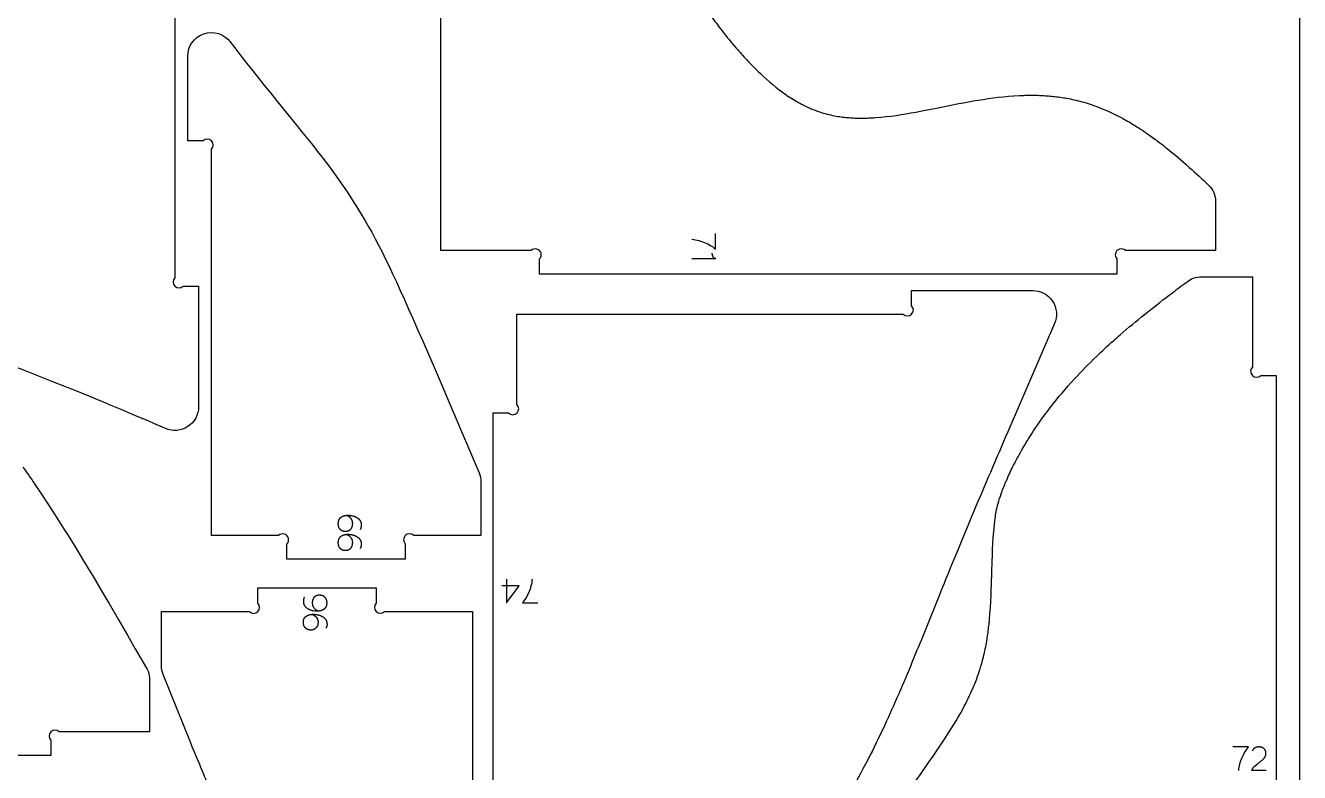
# Model space of a CAD drawing. Header units: millimetres. Extents: x 129 to 4060, y -1224 to 1216.
# Drawn here: x 2059 to 2704, y 281 to 659 of the extents above; entities that cross this region are included whole.
import ezdxf

# ---------------------------------------------------------------- set-up
doc = ezdxf.new("R2010")
doc.units = ezdxf.units.MM
for name, color, linetype, true_color in [('cnc kesim', 30, 'Continuous', 0xff7300), ('Layer 01', 18, 'Continuous', 0x000000), ('çizim', 5, 'Continuous', 0x0500ff)]:
    doc.layers.add(name, color=color, linetype=linetype, true_color=true_color)

msp = doc.modelspace()

# ---------------------------------------------------------------- linework, layer by layer
at = {"layer": 'cnc kesim'}
for points in [[(2406.12, 664.24, 0.010131), (2411.8, 656.56, 0.012792), (2418.96, 647.78, 0.010476), (2424.33, 641.79, 0.014969), (2431.2, 634.86, 0.0376), (2444.09, 624.26), (2444.69, 623.85, 0.027436), (2451.47, 619.72, 0.023157), (2456.7, 617.2, 0.020229), (2461.15, 615.52, 0.017775), (2465.1, 614.35, 0.015502), (2468.72, 613.54, 0.013553), (2472.1, 612.98, 0.011817), (2475.29, 612.63, 0.010294), (2478.34, 612.42, 0.008972), (2481.28, 612.33, 0.007835), (2484.13, 612.35, 0.006857), (2486.9, 612.44, 0.006018), (2489.61, 612.6), (2492.27, 612.82), (2494.88, 613.09), (2497.46, 613.4), (2500, 613.74), (2502.51, 614.12), (2505.01, 614.52), (2507.48, 614.94), (2509.93, 615.38), (2512.37, 615.83), (2514.8, 616.3), (2519.64, 617.26), (2526.88, 618.72), (2531.72, 619.68), (2534.16, 620.14), (2536.62, 620.59), (2539.09, 621.02), (2541.57, 621.44), (2544.08, 621.84), (2546.61, 622.21), (2549.16, 622.56), (2551.75, 622.88), (2554.37, 623.17), (2557.02, 623.42), (2559.73, 623.63), (2562.48, 623.79, -0.010222), (2565.29, 623.89, -0.005852), (2568.16, 623.94, -0.006407), (2571.11, 623.91, -0.007018), (2574.14, 623.8, -0.007675), (2577.28, 623.59, -0.00839), (2580.53, 623.28, -0.009151), (2583.92, 622.83, -0.009957), (2587.46, 622.21, -0.010793), (2591.21, 621.41, -0.011641), (2595.18, 620.36, -0.012489), (2599.44, 619.02, -0.01325), (2604.06, 617.29, -0.013946), (2609.12, 615.09, -0.014534), (2614.74, 612.24), (2614.95, 612.12, -0.015067), (2621.1, 608.54, -0.015168), (2628.48, 603.64, -0.008829), (2633.67, 599.81, -0.005519), (2637.35, 596.93, -0.014318), (2648.42, 587.54), (2648.61, 587.38, -0.008901), (2658.34, 578.37, -0.20565), (2661.95, 570.03), (2661.95, 545.2), (2616.19, 545.2, 1), (2611.95, 540.96), (2611.95, 533.2), (2319.31, 533.2), (2319.31, 540.96, 1), (2315.07, 545.2), (2269.31, 545.2), (2269.31, 740.96, 1)], [(2134.5, 727.17), (2134.5, 531.41, 1), (2138.74, 527.17), (2146.5, 527.17), (2146.5, 466.06, -0.541438), (2129.66, 455.07), (2128.23, 455.7), (2124.15, 457.48), (2121.24, 458.74), (2114.25, 461.73), (2107.26, 464.67), (2100.55, 467.46), (2100.29, 467.57), (2093.34, 470.42), (2086.41, 473.23), (2079.51, 475.99), (2072.65, 478.72), (2065.83, 481.41), (2059.05, 484.06), (2050.76, 487.28)], [(2507.29, 272.71, 0.003162), (2514.45, 282.82), (2516.28, 285.44, 0.006815), (2524.6, 297.7, 0.019827), (2533.62, 312.57, 0.026801), (2539.24, 324.14, 0.018063), (2541.75, 330.73, 0.013719), (2543.38, 335.92, 0.011272), (2544.54, 340.4, 0.009518), (2545.41, 344.44, 0.008073), (2546.08, 348.17, 0.006842), (2546.6, 351.68, 0.00579), (2547.01, 355.03, 0.004886), (2547.33, 358.26), (2547.59, 361.39), (2547.8, 364.45), (2547.97, 367.45), (2548.1, 370.41), (2548.22, 373.33), (2548.31, 376.23), (2548.48, 382.02), (2548.67, 387.82), (2548.78, 390.75), (2548.91, 393.72), (2549.07, 396.72), (2549.27, 399.77), (2549.51, 402.87), (2549.8, 406.04, -0.011135), (2550.17, 409.31, -0.015617), (2550.75, 412.9, -0.018539), (2551.72, 417.04, -0.018915), (2553.28, 422.03, -0.016657), (2555.66, 428.13), (2555.87, 428.6, -0.014957), (2559.03, 435.4, -0.01456), (2563.57, 443.9, -0.015895), (2569.69, 453.84, -0.018054), (2577.97, 465.45), (2578.11, 465.62, -0.022416), (2590.38, 480.16, -0.015284), (2601.49, 491.52, -0.009414), (2610.18, 499.56, -0.003037), (2613.63, 502.59, -0.00988), (2625.94, 512.86, -0.006262), (2638.38, 522.58, -0.00223), (2646.35, 528.61), (2647.67, 529.59, -0.159896), (2654.73, 531.97), (2680.55, 531.97), (2680.55, 486.21, 1), (2684.79, 481.97), (2692.55, 481.97), (2692.55, 189.8)], [(2295.87, 204.46), (2295.87, 462.95), (2303.63, 462.95, 1), (2307.87, 467.2), (2307.87, 512.95), (2503.63, 512.95, 1), (2507.87, 517.2), (2507.87, 524.95), (2569.28, 524.95, -0.252298), (2579.32, 519.54, -0.252752), (2580.31, 508.19), (2557.65, 455.81, 0.000899), (2549.16, 436.09), (2547.77, 432.83, 0.003072), (2531.21, 393.5), (2528.26, 386.32, 0.001928), (2521.92, 370.72), (2514.67, 352.75, -0.001561), (2509.22, 339.37), (2508.04, 336.5, -0.004361), (2501.34, 320.65, -0.006856), (2494.04, 304.38, -0.010098), (2485.63, 287.21, -0.014311), (2475.59, 269.02, -0.006063)], [(2057.47, 435.49, -0.004374), (2060.42, 431.34, -0.003131), (2063.42, 426.96), (2064.07, 426.01), (2066.54, 422.32), (2069.79, 417.4), (2073.18, 412.18), (2076.7, 406.65), (2078.44, 403.9), (2080.38, 400.79), (2084.22, 394.6), (2088.21, 388.06), (2092.36, 381.17), (2092.83, 380.38), (2096.67, 373.93), (2100.03, 368.24), (2101.13, 366.37), (2105.73, 358.51), (2110.45, 350.38), (2114.42, 343.5), (2120.14, 333.57), (2120.38, 333.15, -0.132101), (2121.62, 328.7), (2121.61, 301.32), (2075.86, 301.32, 1), (2071.61, 297.08), (2071.61, 289.32), (1857.49, 289.32)]]:
    msp.add_lwpolyline(points, format="xyb", dxfattribs=at)
for points in [[(2153.01, 596.59, 1), (2148.77, 600.83), (2141.01, 600.83), (2141.01, 643.66, -0.321931), (2149.19, 655.05, -0.322621), (2162.58, 650.91), (2164.86, 647.91), (2167.89, 643.97), (2170.41, 640.72), (2170.92, 640.07), (2173.94, 636.22), (2176.95, 632.44), (2179.93, 628.72), (2182.87, 625.07), (2186, 621.22), (2196.82, 607.98), (2199.4, 604.79), (2201.91, 601.67), (2204.33, 598.63), (2206.68, 595.64), (2208.96, 592.7), (2211.17, 589.79), (2213.33, 586.9), (2215.43, 584.03), (2217.48, 581.17), (2219.48, 578.31), (2221.44, 575.44), (2223.36, 572.56), (2225.24, 569.65), (2227.09, 566.71), (2228.08, 565.1), (2228.9, 563.73), (2230.7, 560.71), (2232.47, 557.63), (2234.23, 554.48), (2235.98, 551.25), (2237.72, 547.93), (2239.47, 544.5), (2241.24, 540.95), (2243.03, 537.25), (2244.86, 533.39), (2246.75, 529.32), (2248.72, 525.03), (2250.79, 520.46), (2252.96, 515.6), (2255.26, 510.41), (2257.69, 504.9), (2260.26, 499.02), (2262.97, 492.77), (2265.83, 486.13), (2268.85, 479.1), (2275.34, 463.9), (2288.63, 432.63, -0.100219), (2289.53, 428.23), (2289.53, 400.83), (2255.52, 400.83, 1), (2251.27, 396.59), (2251.27, 388.83), (2191.27, 388.83), (2191.27, 396.59, 1), (2187.03, 400.83), (2153.01, 400.83)], [(2172.28, 362.29, 1), (2176.53, 366.54), (2176.53, 374.29), (2236.53, 374.29), (2236.53, 366.54, 1), (2240.77, 362.29), (2285.4, 362.29), (2285.4, 112.29, -0.675939), (2264.73, 103.99, -0.001602), (2256.61, 112.52, -0.002609), (2247.35, 122.4, -0.002926), (2239.66, 130.8, -0.004318), (2229.8, 141.91, -0.012733), (2214.02, 160.94, -0.032301), (2188.52, 198.03, -0.024833), (2167.72, 237.61, -0.006825), (2157.71, 259.72, -0.004169), (2147.7, 283.23, -0.002509), (2142.69, 295.37), (2128.52, 330.46, -0.095591), (2127.66, 334.93), (2127.66, 362.29)]]:
    msp.add_lwpolyline(points, format="xyb", close=True, dxfattribs=at)
at = {"layer": 'Layer 01'}
msp.add_lwpolyline([(1484.46, 1215.6), (2704.46, 1215.6), (2704.46, -1224.4), (1484.46, -1224.4)], close=True, dxfattribs=at)
at = {"layer": 'çizim'}
msp.add_line((2308.93, 375.29), (2300.22, 375.29), dxfattribs=at)
for points in [[(2396.55, 550.92, -0.024846), (2400.01, 550.31), (2401.6, 549.81), (2403.27, 549.18), (2404.57, 548.56, -0.047754), (2407.62, 546.69), (2408.55, 545.99), (2408.55, 553.82)], [(2315.58, 378.75, -0.024846), (2314.96, 375.29), (2314.47, 373.69), (2313.83, 372.03), (2313.21, 370.73, -0.047754), (2311.35, 367.68), (2310.64, 366.75), (2318.48, 366.75)], [(2673.63, 281.71, -0.024846), (2674.25, 285.17), (2674.75, 286.77), (2675.38, 288.43), (2676, 289.73, -0.047754), (2677.87, 292.79), (2678.57, 293.71), (2670.74, 293.71)]]:
    msp.add_lwpolyline(points, format="xyb", dxfattribs=at)
for points in [[(2396.55, 541.14), (2408.56, 541.14), (2408.5, 541.14), (2408.44, 541.15), (2408.38, 541.16), (2408.33, 541.18), (2408.27, 541.19), (2408.22, 541.21), (2408.16, 541.23), (2408.11, 541.25), (2408.06, 541.27), (2408.01, 541.29), (2407.98, 541.3), (2407.96, 541.31), (2407.94, 541.33), (2407.91, 541.34), (2407.89, 541.35), (2407.87, 541.37), (2407.84, 541.38), (2407.82, 541.39), (2407.8, 541.41), (2407.78, 541.42), (2407.75, 541.44), (2407.73, 541.46), (2407.71, 541.47), (2407.69, 541.49), (2407.67, 541.51), (2407.65, 541.53), (2407.63, 541.54), (2407.61, 541.56), (2407.59, 541.58), (2407.57, 541.6), (2407.55, 541.62), (2407.53, 541.64), (2407.5, 541.68), (2407.46, 541.72), (2407.43, 541.77), (2407.4, 541.81), (2407.37, 541.86), (2407.33, 541.91), (2407.31, 541.96), (2407.28, 542.01), (2407.25, 542.07), (2407.22, 542.12), (2407.2, 542.18), (2407.15, 542.3), (2407.11, 542.41), (2407.07, 542.52), (2407.03, 542.64), (2407, 542.75), (2406.96, 542.86), (2406.94, 542.97), (2406.91, 543.08), (2406.89, 543.19), (2406.87, 543.3), (2406.85, 543.41), (2406.84, 543.51), (2406.83, 543.62), (2406.82, 543.72), (2406.82, 543.83), (2406.81, 543.93)], [(2228.54, 403.92), (2228.61, 404.05), (2228.67, 404.19), (2228.73, 404.32), (2228.79, 404.46), (2228.84, 404.6), (2228.89, 404.74), (2228.93, 404.87), (2228.97, 405.01), (2229.01, 405.15), (2229.04, 405.29), (2229.06, 405.43), (2229.08, 405.58), (2229.1, 405.72), (2229.11, 405.86), (2229.12, 406), (2229.12, 406.15), (2229.12, 406.27), (2229.11, 406.4), (2229.1, 406.52), (2229.09, 406.64), (2229.08, 406.76), (2229.06, 406.88), (2229.04, 407), (2229.02, 407.11), (2228.99, 407.23), (2228.96, 407.34), (2228.92, 407.45), (2228.89, 407.56), (2228.85, 407.66), (2228.8, 407.77), (2228.76, 407.87), (2228.7, 407.98), (2228.65, 408.08), (2228.6, 408.17), (2228.54, 408.27), (2228.47, 408.37), (2228.41, 408.46), (2228.34, 408.55), (2228.26, 408.64), (2228.19, 408.73), (2228.11, 408.82), (2228.03, 408.91), (2227.94, 408.99), (2227.85, 409.07), (2227.76, 409.15), (2227.66, 409.23), (2227.57, 409.31), (2227.46, 409.39), (2227.26, 409.53), (2227.05, 409.67), (2226.84, 409.8), (2226.62, 409.92), (2226.41, 410.04), (2226.19, 410.15), (2225.98, 410.25), (2225.76, 410.34), (2225.54, 410.42), (2225.31, 410.5), (2225.09, 410.57), (2224.86, 410.63), (2224.63, 410.68), (2224.41, 410.72), (2224.17, 410.76), (2223.94, 410.79), (2223.22, 410.89), (2223.11, 410.9), (2222.99, 410.91), (2222.86, 410.92), (2222.72, 410.93), (2222.42, 410.94), (2222.09, 410.95), (2221.85, 410.94), (2221.61, 410.93), (2221.38, 410.91), (2221.15, 410.89), (2220.92, 410.85), (2220.7, 410.81), (2220.59, 410.79), (2220.48, 410.76), (2220.37, 410.74), (2220.26, 410.71), (2220.15, 410.68), (2220.04, 410.64), (2219.94, 410.61), (2219.83, 410.57), (2219.73, 410.54), (2219.62, 410.5), (2219.52, 410.45), (2219.42, 410.41), (2219.32, 410.36), (2219.22, 410.32), (2219.12, 410.27), (2219.02, 410.22), (2218.92, 410.16), (2218.83, 410.11), (2218.73, 410.05), (2218.64, 409.99), (2218.54, 409.93), (2218.45, 409.87), (2218.36, 409.8), (2218.28, 409.74), (2218.24, 409.7), (2218.2, 409.67), (2218.16, 409.63), (2218.12, 409.59), (2218.08, 409.56), (2218.04, 409.52), (2218.01, 409.48), (2217.97, 409.44), (2217.94, 409.4), (2217.9, 409.36), (2217.87, 409.32), (2217.84, 409.28), (2217.8, 409.23), (2217.77, 409.19), (2217.74, 409.15), (2217.71, 409.1), (2217.68, 409.06), (2217.65, 409.01), (2217.63, 408.97), (2217.6, 408.92), (2217.55, 408.83), (2217.5, 408.73), (2217.45, 408.63), (2217.41, 408.52), (2217.37, 408.42), (2217.33, 408.31), (2217.3, 408.2), (2217.27, 408.09), (2217.24, 407.98), (2217.21, 407.86), (2217.19, 407.74), (2217.17, 407.62), (2217.16, 407.49), (2217.14, 407.36), (2217.13, 407.23), (2217.12, 407.1), (2217.12, 406.97), (2217.12, 406.83), (2217.12, 406.72), (2217.12, 406.62), (2217.13, 406.51), (2217.13, 406.41), (2217.14, 406.3), (2217.16, 406.2), (2217.17, 406.1), (2217.18, 406), (2217.2, 405.9), (2217.22, 405.81), (2217.24, 405.71), (2217.27, 405.62), (2217.29, 405.53), (2217.32, 405.44), (2217.35, 405.35), (2217.38, 405.26), (2217.41, 405.17), (2217.45, 405.09), (2217.49, 405.01), (2217.53, 404.92), (2217.57, 404.84), (2217.61, 404.76), (2217.66, 404.69), (2217.71, 404.61), (2217.76, 404.53), (2217.81, 404.46), (2217.86, 404.39), (2217.92, 404.32), (2217.98, 404.25), (2218.04, 404.18), (2218.1, 404.11), (2218.16, 404.05), (2218.23, 403.98), (2218.3, 403.92), (2218.37, 403.86), (2218.44, 403.8), (2218.51, 403.75), (2218.58, 403.69), (2218.65, 403.64), (2218.73, 403.59), (2218.81, 403.54), (2218.88, 403.5), (2218.96, 403.45), (2219.04, 403.41), (2219.12, 403.37), (2219.21, 403.34), (2219.29, 403.3), (2219.38, 403.27), (2219.46, 403.24), (2219.55, 403.21), (2219.64, 403.18), (2219.73, 403.15), (2219.82, 403.13), (2219.92, 403.11), (2220.01, 403.09), (2220.11, 403.07), (2220.21, 403.06), (2220.3, 403.04), (2220.4, 403.03), (2220.51, 403.02), (2220.61, 403.02), (2220.71, 403.01), (2220.82, 403.01), (2220.92, 403.01), (2221.03, 403.01), (2221.14, 403.01), (2221.25, 403.02), (2221.35, 403.02), (2221.45, 403.03), (2221.55, 403.05), (2221.65, 403.06), (2221.75, 403.07), (2221.85, 403.09), (2221.94, 403.11), (2222.03, 403.13), (2222.12, 403.16), (2222.21, 403.18), (2222.3, 403.21), (2222.39, 403.24), (2222.48, 403.27), (2222.56, 403.31), (2222.64, 403.34), (2222.72, 403.38), (2222.8, 403.42), (2222.88, 403.47), (2222.96, 403.51), (2223.03, 403.56), (2223.1, 403.61), (2223.18, 403.66), (2223.25, 403.71), (2223.31, 403.76), (2223.38, 403.82), (2223.45, 403.88), (2223.51, 403.94), (2223.57, 404.01), (2223.63, 404.07), (2223.69, 404.14), (2223.75, 404.21), (2223.8, 404.28), (2223.86, 404.35), (2223.91, 404.42), (2223.96, 404.49), (2224.01, 404.57), (2224.05, 404.64), (2224.1, 404.72), (2224.14, 404.8), (2224.18, 404.88), (2224.22, 404.96), (2224.25, 405.04), (2224.29, 405.13), (2224.32, 405.21), (2224.35, 405.3), (2224.38, 405.38), (2224.41, 405.47), (2224.43, 405.56), (2224.46, 405.65), (2224.48, 405.75), (2224.5, 405.84), (2224.52, 405.94), (2224.53, 406.03), (2224.55, 406.13), (2224.56, 406.23), (2224.57, 406.33), (2224.58, 406.43), (2224.58, 406.53), (2224.59, 406.64), (2224.59, 406.74), (2224.59, 406.85), (2224.59, 407.04), (2224.58, 407.22), (2224.57, 407.31), (2224.57, 407.4), (2224.56, 407.49), (2224.54, 407.58), (2224.53, 407.66), (2224.52, 407.75), (2224.5, 407.83), (2224.48, 407.91), (2224.47, 407.99), (2224.45, 408.07), (2224.42, 408.15), (2224.4, 408.23), (2224.38, 408.31), (2224.35, 408.38), (2224.32, 408.46), (2224.29, 408.53), (2224.26, 408.6), (2224.23, 408.67), (2224.19, 408.74), (2224.16, 408.81), (2224.12, 408.88), (2224.08, 408.95), (2224.04, 409.01), (2224, 409.08), (2223.96, 409.14), (2223.91, 409.2), (2223.87, 409.27), (2223.82, 409.33), (2223.77, 409.38), (2223.72, 409.44), (2223.67, 409.5), (2223.62, 409.56), (2223.51, 409.67), (2223.39, 409.78), (2223.27, 409.89), (2223.15, 410), (2223.02, 410.1), (2222.88, 410.2), (2222.74, 410.3), (2222.59, 410.4), (2222.44, 410.49), (2222.28, 410.58), (2222.12, 410.67), (2221.95, 410.76), (2221.77, 410.85), (2221.59, 410.93)], [(2228.54, 394.27), (2228.61, 394.4), (2228.67, 394.54), (2228.73, 394.67), (2228.79, 394.81), (2228.84, 394.95), (2228.89, 395.09), (2228.93, 395.22), (2228.97, 395.36), (2229.01, 395.5), (2229.04, 395.64), (2229.06, 395.78), (2229.08, 395.92), (2229.1, 396.07), (2229.11, 396.21), (2229.12, 396.35), (2229.12, 396.49), (2229.12, 396.62), (2229.11, 396.75), (2229.1, 396.87), (2229.09, 396.99), (2229.08, 397.11), (2229.06, 397.23), (2229.04, 397.35), (2229.02, 397.46), (2228.99, 397.58), (2228.96, 397.69), (2228.92, 397.8), (2228.89, 397.91), (2228.85, 398.01), (2228.8, 398.12), (2228.76, 398.22), (2228.7, 398.32), (2228.65, 398.42), (2228.6, 398.52), (2228.54, 398.62), (2228.47, 398.72), (2228.41, 398.81), (2228.34, 398.9), (2228.26, 398.99), (2228.19, 399.08), (2228.11, 399.17), (2228.03, 399.25), (2227.94, 399.34), (2227.85, 399.42), (2227.76, 399.5), (2227.66, 399.58), (2227.57, 399.66), (2227.46, 399.73), (2227.26, 399.88), (2227.05, 400.02), (2226.84, 400.15), (2226.62, 400.27), (2226.41, 400.39), (2226.19, 400.49), (2225.98, 400.59), (2225.76, 400.69), (2225.54, 400.77), (2225.31, 400.85), (2225.09, 400.91), (2224.86, 400.97), (2224.63, 401.03), (2224.41, 401.07), (2224.17, 401.11), (2223.94, 401.14), (2223.22, 401.23), (2223.11, 401.25), (2222.99, 401.26), (2222.86, 401.27), (2222.72, 401.28), (2222.42, 401.29), (2222.09, 401.29), (2221.85, 401.29), (2221.61, 401.28), (2221.38, 401.26), (2221.15, 401.23), (2220.92, 401.2), (2220.7, 401.16), (2220.59, 401.14), (2220.48, 401.11), (2220.37, 401.08), (2220.26, 401.06), (2220.15, 401.03), (2220.04, 400.99), (2219.94, 400.96), (2219.83, 400.92), (2219.73, 400.88), (2219.62, 400.84), (2219.52, 400.8), (2219.42, 400.76), (2219.32, 400.71), (2219.22, 400.67), (2219.12, 400.62), (2219.02, 400.57), (2218.92, 400.51), (2218.83, 400.46), (2218.73, 400.4), (2218.64, 400.34), (2218.54, 400.28), (2218.45, 400.22), (2218.36, 400.15), (2218.28, 400.09), (2218.24, 400.05), (2218.2, 400.01), (2218.16, 399.98), (2218.12, 399.94), (2218.08, 399.9), (2218.04, 399.87), (2218.01, 399.83), (2217.97, 399.79), (2217.94, 399.75), (2217.9, 399.71), (2217.87, 399.67), (2217.84, 399.62), (2217.8, 399.58), (2217.77, 399.54), (2217.74, 399.5), (2217.71, 399.45), (2217.68, 399.41), (2217.65, 399.36), (2217.63, 399.32), (2217.6, 399.27), (2217.55, 399.17), (2217.5, 399.08), (2217.45, 398.98), (2217.41, 398.87), (2217.37, 398.77), (2217.33, 398.66), (2217.3, 398.55), (2217.27, 398.44), (2217.24, 398.32), (2217.21, 398.21), (2217.19, 398.09), (2217.17, 397.96), (2217.16, 397.84), (2217.14, 397.71), (2217.13, 397.58), (2217.12, 397.45), (2217.12, 397.32), (2217.12, 397.18), (2217.12, 397.07), (2217.12, 396.96), (2217.13, 396.86), (2217.13, 396.75), (2217.14, 396.65), (2217.16, 396.55), (2217.17, 396.45), (2217.18, 396.35), (2217.2, 396.25), (2217.22, 396.16), (2217.24, 396.06), (2217.27, 395.97), (2217.29, 395.88), (2217.32, 395.79), (2217.35, 395.7), (2217.38, 395.61), (2217.41, 395.52), (2217.45, 395.44), (2217.49, 395.35), (2217.53, 395.27), (2217.57, 395.19), (2217.61, 395.11), (2217.66, 395.03), (2217.71, 394.96), (2217.76, 394.88), (2217.81, 394.81), (2217.86, 394.74), (2217.92, 394.66), (2217.98, 394.59), (2218.04, 394.53), (2218.1, 394.46), (2218.16, 394.39), (2218.23, 394.33), (2218.3, 394.27), (2218.37, 394.21), (2218.44, 394.15), (2218.51, 394.1), (2218.58, 394.04), (2218.65, 393.99), (2218.73, 393.94), (2218.81, 393.89), (2218.88, 393.85), (2218.96, 393.8), (2219.04, 393.76), (2219.12, 393.72), (2219.21, 393.69), (2219.29, 393.65), (2219.38, 393.62), (2219.46, 393.58), (2219.55, 393.56), (2219.64, 393.53), (2219.73, 393.5), (2219.82, 393.48), (2219.92, 393.46), (2220.01, 393.44), (2220.11, 393.42), (2220.21, 393.41), (2220.3, 393.39), (2220.4, 393.38), (2220.51, 393.37), (2220.61, 393.37), (2220.71, 393.36), (2220.82, 393.36), (2220.92, 393.36), (2221.03, 393.36), (2221.14, 393.36), (2221.25, 393.37), (2221.35, 393.37), (2221.45, 393.38), (2221.55, 393.39), (2221.65, 393.41), (2221.75, 393.42), (2221.85, 393.44), (2221.94, 393.46), (2222.03, 393.48), (2222.12, 393.51), (2222.21, 393.53), (2222.3, 393.56), (2222.39, 393.59), (2222.48, 393.62), (2222.56, 393.66), (2222.64, 393.69), (2222.72, 393.73), (2222.8, 393.77), (2222.88, 393.81), (2222.96, 393.86), (2223.03, 393.91), (2223.1, 393.95), (2223.18, 394.01), (2223.25, 394.06), (2223.31, 394.11), (2223.38, 394.17), (2223.45, 394.23), (2223.51, 394.29), (2223.57, 394.35), (2223.63, 394.42), (2223.69, 394.49), (2223.75, 394.56), (2223.8, 394.62), (2223.86, 394.7), (2223.91, 394.77), (2223.96, 394.84), (2224.01, 394.92), (2224.05, 394.99), (2224.1, 395.07), (2224.14, 395.15), (2224.18, 395.23), (2224.22, 395.31), (2224.25, 395.39), (2224.29, 395.47), (2224.32, 395.56), (2224.35, 395.65), (2224.38, 395.73), (2224.41, 395.82), (2224.43, 395.91), (2224.46, 396), (2224.48, 396.1), (2224.5, 396.19), (2224.52, 396.28), (2224.53, 396.38), (2224.55, 396.48), (2224.56, 396.58), (2224.57, 396.68), (2224.58, 396.78), (2224.58, 396.88), (2224.59, 396.99), (2224.59, 397.09), (2224.59, 397.2), (2224.59, 397.39), (2224.58, 397.57), (2224.57, 397.66), (2224.57, 397.75), (2224.56, 397.84), (2224.54, 397.92), (2224.53, 398.01), (2224.52, 398.09), (2224.5, 398.18), (2224.48, 398.26), (2224.47, 398.34), (2224.45, 398.42), (2224.42, 398.5), (2224.4, 398.58), (2224.38, 398.66), (2224.35, 398.73), (2224.32, 398.81), (2224.29, 398.88), (2224.26, 398.95), (2224.23, 399.02), (2224.19, 399.09), (2224.16, 399.16), (2224.12, 399.23), (2224.08, 399.3), (2224.04, 399.36), (2224, 399.43), (2223.96, 399.49), (2223.91, 399.55), (2223.87, 399.61), (2223.82, 399.67), (2223.77, 399.73), (2223.72, 399.79), (2223.67, 399.85), (2223.62, 399.91), (2223.51, 400.02), (2223.39, 400.13), (2223.27, 400.24), (2223.15, 400.35), (2223.02, 400.45), (2222.88, 400.55), (2222.74, 400.65), (2222.59, 400.75), (2222.44, 400.84), (2222.28, 400.93), (2222.12, 401.02), (2221.95, 401.11), (2221.77, 401.19), (2221.59, 401.28)], [(2302.53, 378.75), (2302.52, 366.73), (2308.93, 375.29)], [(2200.18, 369.67), (2200.11, 369.53), (2200.04, 369.4), (2199.98, 369.26), (2199.92, 369.12), (2199.87, 368.99), (2199.82, 368.85), (2199.78, 368.71), (2199.74, 368.57), (2199.71, 368.43), (2199.68, 368.29), (2199.65, 368.15), (2199.63, 368.01), (2199.62, 367.87), (2199.6, 367.73), (2199.6, 367.58), (2199.59, 367.44), (2199.6, 367.31), (2199.6, 367.19), (2199.61, 367.06), (2199.62, 366.94), (2199.64, 366.82), (2199.65, 366.7), (2199.67, 366.59), (2199.7, 366.47), (2199.73, 366.36), (2199.76, 366.25), (2199.79, 366.14), (2199.83, 366.03), (2199.87, 365.92), (2199.91, 365.82), (2199.96, 365.71), (2200.01, 365.61), (2200.06, 365.51), (2200.12, 365.41), (2200.18, 365.31), (2200.24, 365.22), (2200.31, 365.12), (2200.38, 365.03), (2200.45, 364.94), (2200.53, 364.85), (2200.6, 364.76), (2200.69, 364.68), (2200.77, 364.6), (2200.86, 364.51), (2200.95, 364.43), (2201.05, 364.35), (2201.15, 364.28), (2201.25, 364.2), (2201.46, 364.05), (2201.67, 363.92), (2201.88, 363.78), (2202.09, 363.66), (2202.3, 363.55), (2202.52, 363.44), (2202.74, 363.34), (2202.96, 363.25), (2203.18, 363.16), (2203.4, 363.09), (2203.63, 363.02), (2203.85, 362.96), (2204.08, 362.91), (2204.31, 362.86), (2204.54, 362.82), (2204.77, 362.79), (2205.49, 362.7), (2205.6, 362.69), (2205.72, 362.67), (2205.85, 362.66), (2205.99, 362.65), (2206.29, 362.64), (2206.62, 362.64), (2206.86, 362.64), (2207.1, 362.65), (2207.34, 362.67), (2207.57, 362.7), (2207.79, 362.73), (2208.02, 362.77), (2208.13, 362.8), (2208.24, 362.82), (2208.35, 362.85), (2208.46, 362.88), (2208.56, 362.91), (2208.67, 362.94), (2208.78, 362.97), (2208.88, 363.01), (2208.99, 363.05), (2209.09, 363.09), (2209.19, 363.13), (2209.29, 363.17), (2209.39, 363.22), (2209.49, 363.27), (2209.59, 363.32), (2209.69, 363.37), (2209.79, 363.42), (2209.89, 363.48), (2209.98, 363.53), (2210.08, 363.59), (2210.17, 363.65), (2210.26, 363.71), (2210.35, 363.78), (2210.43, 363.85), (2210.47, 363.88), (2210.51, 363.92), (2210.55, 363.96), (2210.59, 363.99), (2210.63, 364.03), (2210.67, 364.07), (2210.71, 364.11), (2210.74, 364.15), (2210.78, 364.19), (2210.81, 364.23), (2210.84, 364.27), (2210.88, 364.31), (2210.91, 364.35), (2210.94, 364.39), (2210.97, 364.44), (2211, 364.48), (2211.03, 364.53), (2211.06, 364.57), (2211.09, 364.62), (2211.11, 364.66), (2211.17, 364.76), (2211.22, 364.86), (2211.26, 364.96), (2211.3, 365.06), (2211.34, 365.17), (2211.38, 365.27), (2211.42, 365.38), (2211.45, 365.49), (2211.47, 365.61), (2211.5, 365.73), (2211.52, 365.85), (2211.54, 365.97), (2211.56, 366.09), (2211.57, 366.22), (2211.58, 366.35), (2211.59, 366.48), (2211.59, 366.62), (2211.59, 366.75), (2211.59, 366.86), (2211.59, 366.97), (2211.59, 367.08), (2211.58, 367.18), (2211.57, 367.28), (2211.56, 367.38), (2211.54, 367.48), (2211.53, 367.58), (2211.51, 367.68), (2211.49, 367.78), (2211.47, 367.87), (2211.45, 367.97), (2211.42, 368.06), (2211.39, 368.15), (2211.37, 368.24), (2211.33, 368.32), (2211.3, 368.41), (2211.26, 368.5), (2211.23, 368.58), (2211.19, 368.66), (2211.14, 368.74), (2211.1, 368.82), (2211.05, 368.9), (2211.01, 368.98), (2210.96, 369.05), (2210.9, 369.13), (2210.85, 369.2), (2210.79, 369.27), (2210.74, 369.34), (2210.68, 369.41), (2210.61, 369.47), (2210.55, 369.54), (2210.48, 369.6), (2210.42, 369.67), (2210.35, 369.72), (2210.28, 369.78), (2210.21, 369.84), (2210.13, 369.89), (2210.06, 369.94), (2209.98, 369.99), (2209.91, 370.04), (2209.83, 370.09), (2209.75, 370.13), (2209.67, 370.17), (2209.59, 370.21), (2209.51, 370.25), (2209.42, 370.28), (2209.34, 370.32), (2209.25, 370.35), (2209.16, 370.38), (2209.07, 370.41), (2208.98, 370.43), (2208.89, 370.45), (2208.8, 370.48), (2208.7, 370.49), (2208.6, 370.51), (2208.51, 370.53), (2208.41, 370.54), (2208.31, 370.55), (2208.21, 370.56), (2208.1, 370.57), (2208, 370.57), (2207.9, 370.58), (2207.79, 370.58), (2207.68, 370.58), (2207.57, 370.57), (2207.47, 370.57), (2207.36, 370.56), (2207.26, 370.55), (2207.16, 370.54), (2207.06, 370.53), (2206.96, 370.51), (2206.87, 370.49), (2206.77, 370.47), (2206.68, 370.45), (2206.59, 370.43), (2206.5, 370.4), (2206.41, 370.37), (2206.32, 370.34), (2206.24, 370.31), (2206.15, 370.28), (2206.07, 370.24), (2205.99, 370.2), (2205.91, 370.16), (2205.83, 370.12), (2205.76, 370.07), (2205.68, 370.03), (2205.61, 369.98), (2205.54, 369.93), (2205.47, 369.88), (2205.4, 369.82), (2205.33, 369.76), (2205.27, 369.7), (2205.2, 369.64), (2205.14, 369.58), (2205.08, 369.51), (2205.02, 369.45), (2204.96, 369.38), (2204.91, 369.31), (2204.86, 369.24), (2204.8, 369.17), (2204.75, 369.09), (2204.71, 369.02), (2204.66, 368.94), (2204.62, 368.86), (2204.57, 368.79), (2204.53, 368.71), (2204.5, 368.63), (2204.46, 368.54), (2204.42, 368.46), (2204.39, 368.37), (2204.36, 368.29), (2204.33, 368.2), (2204.3, 368.11), (2204.28, 368.02), (2204.26, 367.93), (2204.23, 367.84), (2204.21, 367.74), (2204.2, 367.65), (2204.18, 367.55), (2204.17, 367.46), (2204.15, 367.36), (2204.14, 367.26), (2204.14, 367.16), (2204.13, 367.05), (2204.12, 366.95), (2204.12, 366.84), (2204.12, 366.74), (2204.12, 366.55), (2204.13, 366.36), (2204.14, 366.27), (2204.15, 366.18), (2204.16, 366.1), (2204.17, 366.01), (2204.18, 365.92), (2204.2, 365.84), (2204.21, 365.76), (2204.23, 365.67), (2204.25, 365.59), (2204.27, 365.51), (2204.29, 365.43), (2204.31, 365.35), (2204.34, 365.28), (2204.36, 365.2), (2204.39, 365.13), (2204.42, 365.05), (2204.45, 364.98), (2204.49, 364.91), (2204.52, 364.84), (2204.55, 364.77), (2204.59, 364.7), (2204.63, 364.64), (2204.67, 364.57), (2204.71, 364.51), (2204.75, 364.44), (2204.8, 364.38), (2204.84, 364.32), (2204.89, 364.26), (2204.94, 364.2), (2204.99, 364.14), (2205.04, 364.08), (2205.1, 364.03), (2205.21, 363.91), (2205.32, 363.8), (2205.44, 363.69), (2205.57, 363.59), (2205.7, 363.48), (2205.83, 363.38), (2205.98, 363.28), (2206.12, 363.19), (2206.28, 363.09), (2206.43, 363), (2206.6, 362.91), (2206.77, 362.82), (2206.94, 362.74), (2207.12, 362.66)], [(2203.35, 352.95), (2203.24, 352.95), (2203.14, 352.96), (2203.03, 352.96), (2202.93, 352.97), (2202.83, 352.98), (2202.73, 352.99), (2202.63, 353.01), (2202.53, 353.02), (2202.43, 353.04), (2202.34, 353.06), (2202.24, 353.08), (2202.15, 353.11), (2202.06, 353.14), (2201.97, 353.17), (2201.88, 353.2), (2201.8, 353.23), (2201.71, 353.27), (2201.63, 353.3), (2201.55, 353.34), (2201.47, 353.39), (2201.39, 353.43), (2201.31, 353.48), (2201.23, 353.53), (2201.16, 353.58), (2201.08, 353.63), (2201.01, 353.68), (2200.94, 353.74), (2200.87, 353.8), (2200.8, 353.86), (2200.74, 353.93), (2200.67, 353.99), (2200.61, 354.06), (2200.54, 354.13), (2200.48, 354.2), (2200.43, 354.27), (2200.37, 354.35), (2200.31, 354.42), (2200.26, 354.49), (2200.21, 354.57), (2200.16, 354.65), (2200.12, 354.73), (2200.07, 354.81), (2200.03, 354.89), (2199.99, 354.97), (2199.95, 355.06), (2199.91, 355.14), (2199.88, 355.23), (2199.85, 355.31), (2199.82, 355.4), (2199.79, 355.49), (2199.76, 355.58), (2199.74, 355.67), (2199.71, 355.77), (2199.69, 355.86), (2199.67, 355.95), (2199.66, 356.05), (2199.64, 356.15), (2199.63, 356.25), (2199.62, 356.35), (2199.61, 356.45), (2199.6, 356.55), (2199.6, 356.65), (2199.6, 356.76), (2199.59, 356.86), (2199.6, 357), (2199.6, 357.13), (2199.61, 357.26), (2199.62, 357.39), (2199.63, 357.52), (2199.65, 357.64), (2199.67, 357.76), (2199.69, 357.88), (2199.72, 358), (2199.74, 358.11), (2199.78, 358.22), (2199.81, 358.33), (2199.85, 358.44), (2199.89, 358.54), (2199.93, 358.64), (2199.98, 358.74), (2200, 358.79), (2200.03, 358.84), (2200.05, 358.89), (2200.08, 358.93), (2200.11, 358.98), (2200.14, 359.02), (2200.16, 359.07), (2200.19, 359.11), (2200.22, 359.16), (2200.26, 359.2), (2200.29, 359.24), (2200.32, 359.28), (2200.35, 359.33), (2200.39, 359.37), (2200.42, 359.41), (2200.46, 359.45), (2200.49, 359.48), (2200.53, 359.52), (2200.57, 359.56), (2200.61, 359.6), (2200.65, 359.63), (2200.69, 359.67), (2200.73, 359.7), (2200.77, 359.74), (2200.86, 359.8), (2200.94, 359.87), (2201.03, 359.93), (2201.13, 359.99), (2201.23, 360.05), (2201.32, 360.1), (2201.42, 360.16), (2201.52, 360.21), (2201.62, 360.26), (2201.72, 360.31), (2201.82, 360.36), (2201.92, 360.4), (2202.03, 360.44), (2202.13, 360.48), (2202.23, 360.52), (2202.34, 360.56), (2202.45, 360.6), (2202.55, 360.63), (2202.66, 360.66), (2202.77, 360.69), (2202.99, 360.75), (2203.21, 360.79), (2203.44, 360.83), (2203.67, 360.87), (2203.9, 360.89), (2204.14, 360.91), (2204.38, 360.92), (2204.62, 360.93), (2204.87, 360.92), (2205.14, 360.91), (2205.42, 360.89), (2205.71, 360.87), (2205.99, 360.83), (2206.26, 360.8), (2206.5, 360.76), (2206.73, 360.72), (2206.98, 360.67), (2207.22, 360.62), (2207.46, 360.56), (2207.7, 360.49), (2207.93, 360.41), (2208.05, 360.37), (2208.16, 360.33), (2208.27, 360.29), (2208.38, 360.24), (2208.49, 360.19), (2208.6, 360.14), (2208.71, 360.09), (2208.81, 360.04), (2208.92, 359.98), (2209.02, 359.92), (2209.12, 359.86), (2209.22, 359.8), (2209.32, 359.74), (2209.42, 359.67), (2209.52, 359.61), (2209.62, 359.54), (2209.71, 359.47), (2209.81, 359.4), (2209.9, 359.32), (2209.99, 359.25), (2210.08, 359.17), (2210.17, 359.09), (2210.26, 359.01), (2210.34, 358.93), (2210.43, 358.84), (2210.51, 358.76), (2210.58, 358.67), (2210.66, 358.59), (2210.73, 358.5), (2210.79, 358.41), (2210.86, 358.32), (2210.92, 358.23), (2210.98, 358.13), (2211.04, 358.04), (2211.09, 357.94), (2211.14, 357.84), (2211.19, 357.75), (2211.24, 357.65), (2211.28, 357.55), (2211.32, 357.44), (2211.36, 357.34), (2211.39, 357.24), (2211.43, 357.13), (2211.46, 357.02), (2211.48, 356.92), (2211.51, 356.81), (2211.53, 356.69), (2211.54, 356.58), (2211.56, 356.47), (2211.57, 356.36), (2211.58, 356.24), (2211.59, 356.12), (2211.59, 356), (2211.59, 355.89), (2211.59, 355.74), (2211.59, 355.61), (2211.58, 355.54), (2211.57, 355.47), (2211.57, 355.4), (2211.56, 355.34), (2211.55, 355.27), (2211.54, 355.2), (2211.52, 355.14), (2211.51, 355.08), (2211.5, 355.01), (2211.48, 354.95), (2211.46, 354.88), (2211.44, 354.82), (2211.43, 354.76), (2211.41, 354.7), (2211.38, 354.64), (2211.36, 354.58), (2211.34, 354.52), (2211.31, 354.46), (2211.28, 354.4), (2211.26, 354.34), (2211.23, 354.28), (2211.2, 354.23), (2211.17, 354.17), (2211.14, 354.12), (2211.1, 354.06), (2211.07, 354), (2211.03, 353.95), (2210.99, 353.9)], [(2687.6, 281.73), (2680.28, 281.75), (2680.34, 281.93), (2680.37, 282.02), (2680.41, 282.11), (2680.44, 282.19), (2680.48, 282.28), (2680.51, 282.37), (2680.55, 282.45), (2680.59, 282.54), (2680.63, 282.62), (2680.68, 282.7), (2680.72, 282.78), (2680.77, 282.86), (2680.81, 282.94), (2680.86, 283.02), (2680.91, 283.1), (2680.96, 283.17), (2681.02, 283.25), (2681.07, 283.32), (2681.13, 283.4), (2681.18, 283.47), (2681.24, 283.54), (2681.3, 283.61), (2681.36, 283.68), (2681.43, 283.75), (2681.49, 283.82), (2681.56, 283.89), (2681.62, 283.95), (2681.69, 284.02), (2681.76, 284.08), (2681.9, 284.21), (2683.09, 285.17), (2683.7, 285.63), (2684.3, 286.08), (2684.61, 286.31), (2684.9, 286.53), (2685.18, 286.77), (2685.46, 287), (2685.73, 287.24), (2685.98, 287.48), (2686.23, 287.72), (2686.47, 287.97), (2686.53, 288.03), (2686.59, 288.09), (2686.64, 288.16), (2686.69, 288.22), (2686.74, 288.29), (2686.79, 288.36), (2686.84, 288.43), (2686.89, 288.49), (2686.93, 288.56), (2686.97, 288.63), (2687.01, 288.71), (2687.05, 288.78), (2687.08, 288.85), (2687.12, 288.93), (2687.15, 289), (2687.18, 289.08), (2687.21, 289.16), (2687.24, 289.23), (2687.26, 289.31), (2687.28, 289.39), (2687.3, 289.47), (2687.32, 289.55), (2687.34, 289.64), (2687.36, 289.72), (2687.37, 289.8), (2687.38, 289.89), (2687.39, 289.98), (2687.4, 290.06), (2687.41, 290.15), (2687.41, 290.24), (2687.42, 290.33), (2687.42, 290.42), (2687.42, 290.52), (2687.41, 290.62), (2687.41, 290.72), (2687.4, 290.81), (2687.39, 290.9), (2687.38, 291), (2687.37, 291.09), (2687.35, 291.18), (2687.34, 291.27), (2687.32, 291.35), (2687.3, 291.44), (2687.27, 291.52), (2687.25, 291.6), (2687.22, 291.68), (2687.19, 291.76), (2687.16, 291.84), (2687.13, 291.91), (2687.1, 291.99), (2687.06, 292.06), (2687.02, 292.13), (2686.98, 292.2), (2686.94, 292.27), (2686.89, 292.34), (2686.85, 292.4), (2686.8, 292.47), (2686.75, 292.53), (2686.7, 292.59), (2686.64, 292.65), (2686.59, 292.71), (2686.53, 292.76), (2686.47, 292.82), (2686.4, 292.87), (2686.34, 292.92), (2686.28, 292.97), (2686.21, 293.02), (2686.14, 293.07), (2686.08, 293.11), (2686.01, 293.16), (2685.94, 293.2), (2685.87, 293.24), (2685.79, 293.28), (2685.72, 293.31), (2685.65, 293.35), (2685.57, 293.38), (2685.5, 293.42), (2685.42, 293.45), (2685.34, 293.47), (2685.26, 293.5), (2685.18, 293.53), (2685.1, 293.55), (2685.02, 293.57), (2684.93, 293.59), (2684.85, 293.61), (2684.76, 293.63), (2684.68, 293.64), (2684.59, 293.66), (2684.5, 293.67), (2684.41, 293.68), (2684.32, 293.69), (2684.23, 293.7), (2684.13, 293.7), (2684.04, 293.71), (2683.85, 293.71), (2683.7, 293.71), (2683.56, 293.7), (2683.42, 293.69), (2683.28, 293.68), (2683.14, 293.66), (2683.01, 293.64), (2682.88, 293.61), (2682.75, 293.58), (2682.63, 293.55), (2682.56, 293.53), (2682.5, 293.51), (2682.44, 293.49), (2682.38, 293.47), (2682.32, 293.45), (2682.26, 293.42), (2682.21, 293.4), (2682.15, 293.37), (2682.09, 293.35), (2682.04, 293.32), (2681.98, 293.29), (2681.93, 293.26), (2681.87, 293.23), (2681.82, 293.2), (2681.77, 293.17), (2681.71, 293.14), (2681.66, 293.1), (2681.61, 293.07), (2681.56, 293.03), (2681.51, 292.99), (2681.46, 292.95), (2681.42, 292.91), (2681.37, 292.87), (2681.32, 292.83), (2681.28, 292.79), (2681.23, 292.75), (2681.18, 292.7), (2681.14, 292.66), (2681.1, 292.61), (2681.05, 292.56), (2681.01, 292.52), (2680.97, 292.47), (2680.89, 292.36), (2680.81, 292.26), (2680.73, 292.15), (2680.66, 292.04), (2680.59, 291.92), (2680.52, 291.8), (2680.46, 291.67)]]:
    msp.add_lwpolyline(points, dxfattribs=at)
msp.add_open_spline([(2204.05, 360.91), (2205.18, 360.48), (2206.12, 359.47), (2207.05, 358.46), (2207.05, 356.86), (2207.05, 355.15), (2206.08, 354.05), (2205.11, 352.95), (2203.35, 352.95)], degree=2, knots=[0, 0, 0, 1, 1, 2, 2, 3, 3, 4, 4, 4], dxfattribs=at)

doc.saveas('drawing.dxf')
